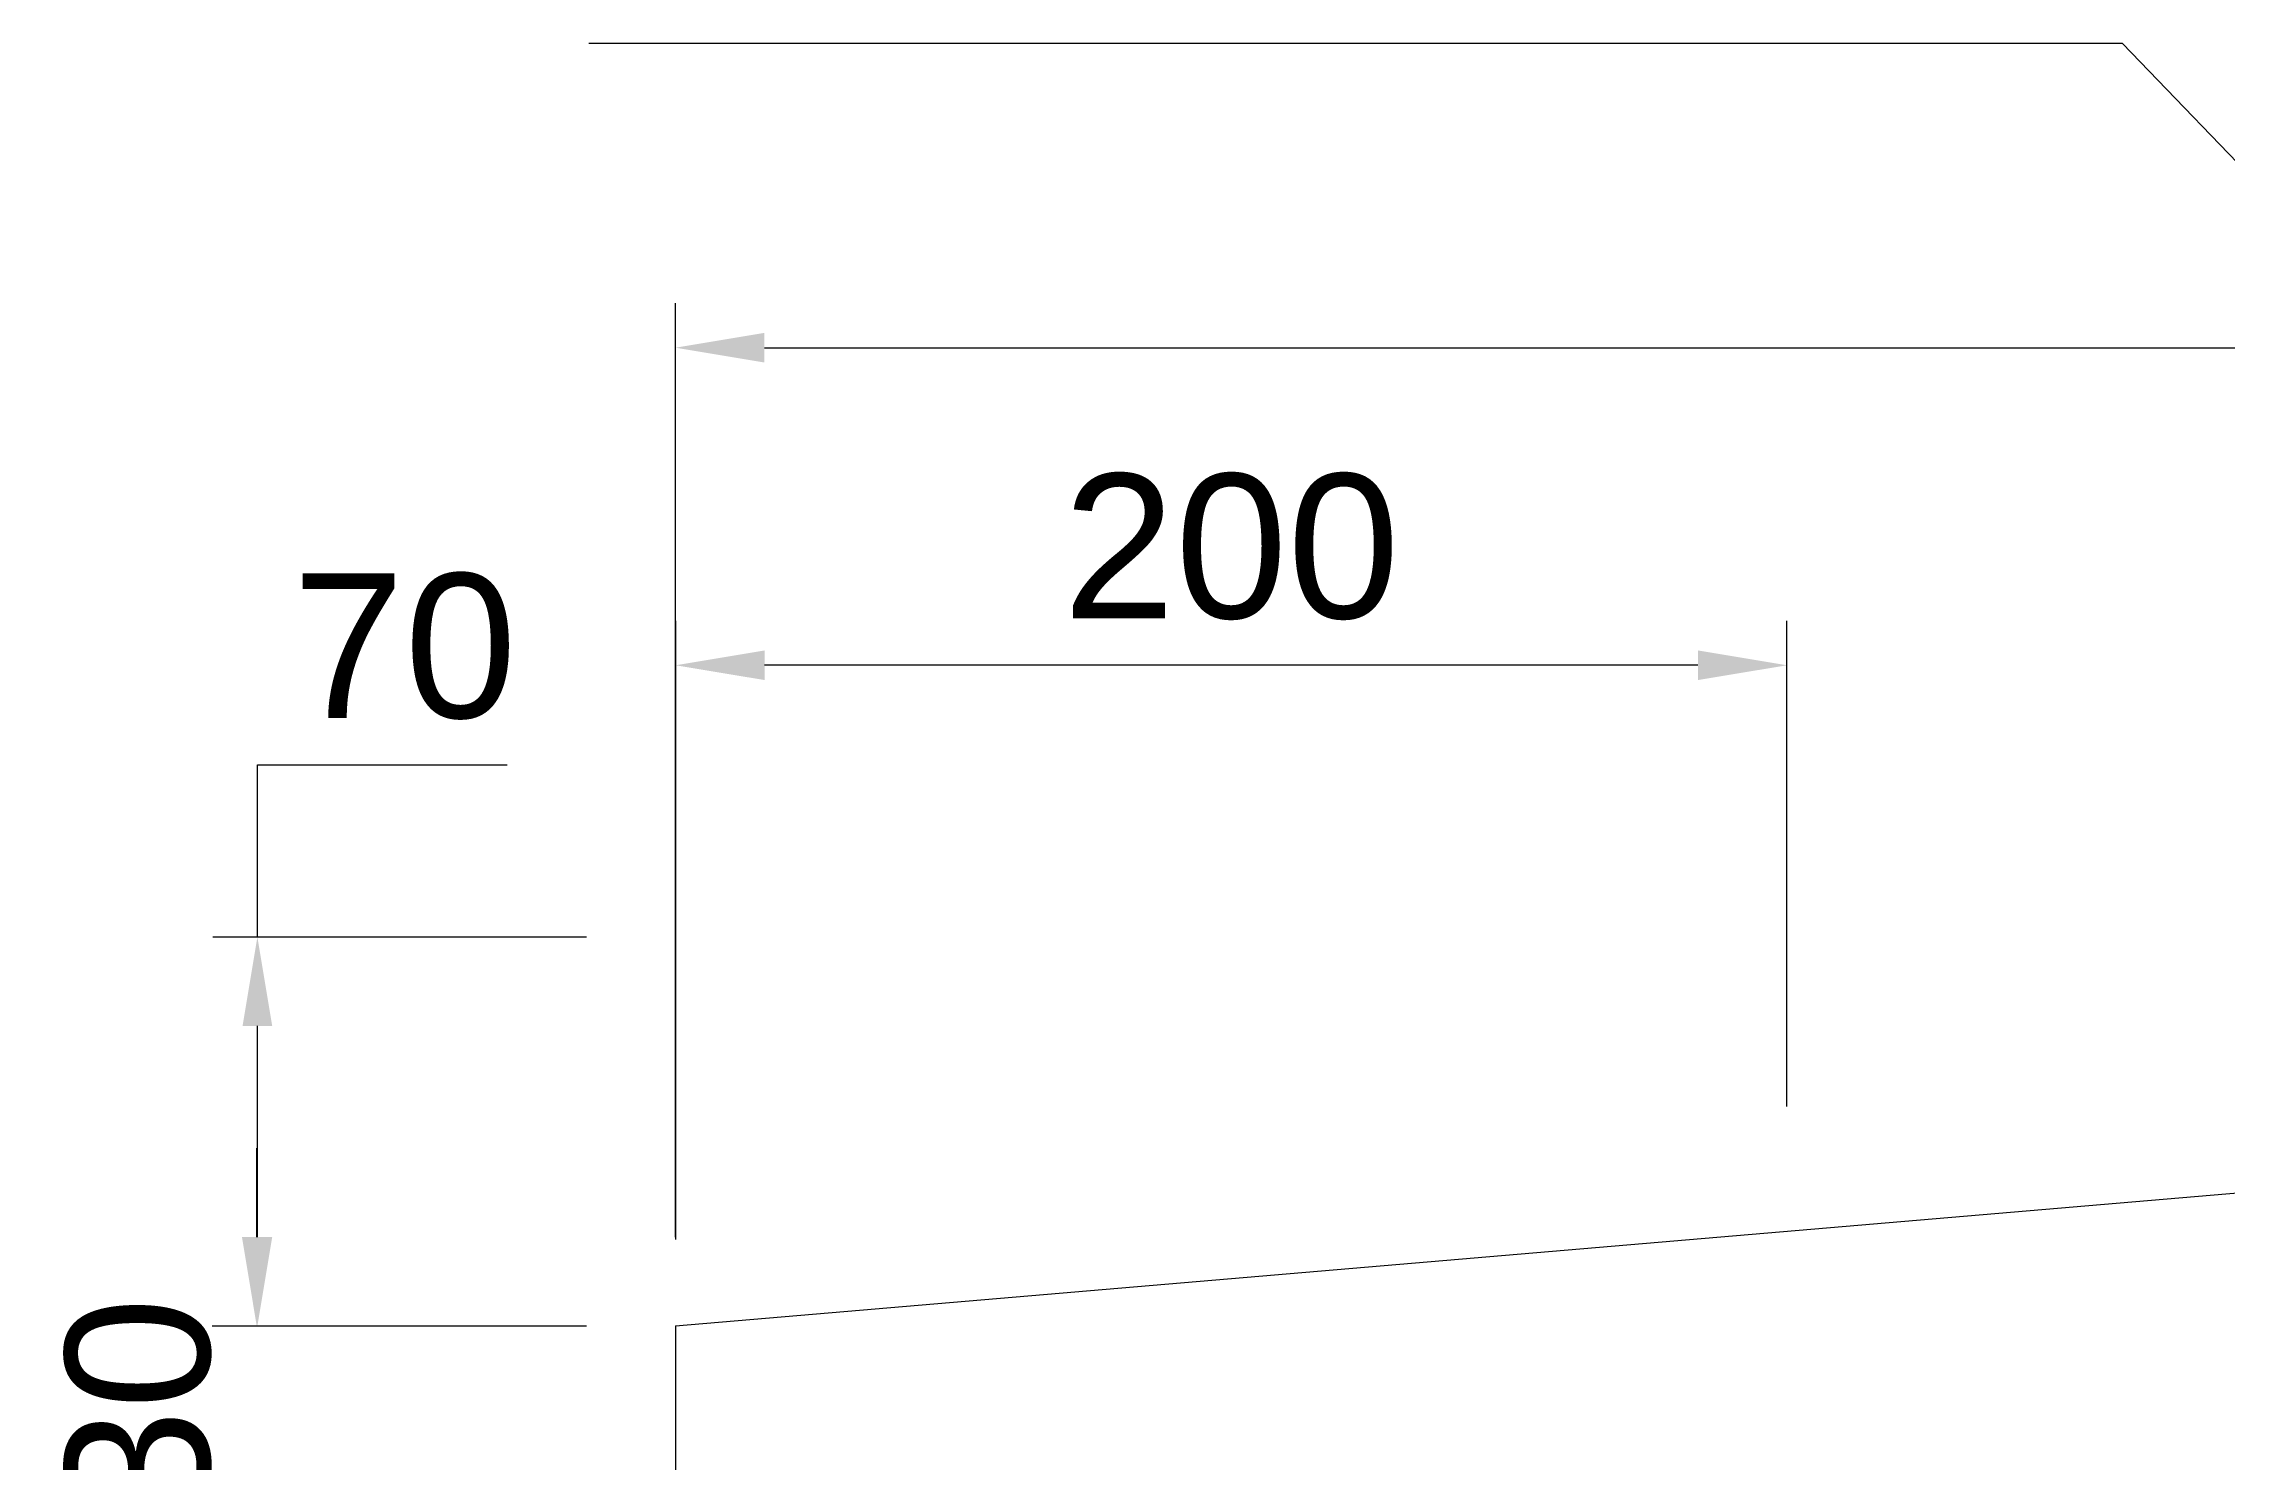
# Model space of a CAD drawing. Header units: millimetres. Extents: x 330554 to 656471, y 11007 to 130943.
# Drawn here: x 460939 to 461921, y 104565 to 105203 of the extents above; entities that cross this region are included whole.
import ezdxf

# ---------------------------------------------------------------- set-up
doc = ezdxf.new("R2010")
doc.units = ezdxf.units.MM
doc.header["$LTSCALE"] = 6
doc.layers.add('kich thuoc', color=9, linetype='Continuous', lineweight=13)
doc.layers.add('Ttext ghi chu', color=21, linetype='Continuous', lineweight=13)
doc.styles.add('kich thuoc', font='arial.ttf', dxfattribs={"height": 120})
doc.styles.add('kt2', font='arial.ttf', dxfattribs={"height": 65})
doc.dimstyles.new('TL 0.4', dxfattribs={"dimscale": 20, "dimtxt": 0.18, "dimasz": 2, "dimexe": 1, "dimexo": 2, "dimgap": 1, "dimtad": 1, "dimtoh": 1, "dimdec": 0, "dimlfac": 0.4, "dimzin": 0, "dimdsep": 46, "dimtxsty": 'kt2', "dimcen": 2, "dimclrd": 256, "dimclre": 256, "dimclrt": 2, "dimadec": 0, "dimazin": 0, "dimtfac": 1, "dimtdec": 0, "dimtofl": 0, "dimtmove": 0, "dimatfit": 3, "dimfxl": 1, "dimtolj": 1, "dimtzin": 0, "dimarcsym": 0})
doc.dimstyles.new('TL 5-1', dxfattribs={"dimscale": 20, "dimtxt": 70, "dimasz": 2, "dimexe": 1, "dimexo": 2, "dimgap": 1, "dimtad": 1, "dimtoh": 1, "dimdec": 0, "dimlfac": 0.2, "dimzin": 0, "dimdsep": 46, "dimtxsty": 'kich thuoc', "dimcen": 2, "dimclrd": 256, "dimclre": 256, "dimclrt": 2, "dimadec": 0, "dimazin": 0, "dimtfac": 1, "dimtdec": 0, "dimtofl": 0, "dimtmove": 0, "dimatfit": 3, "dimfxl": 1, "dimtolj": 1, "dimtzin": 0, "dimarcsym": 0})

# ---------------------------------------------------------------- blocks, each defined once
blk = doc.blocks.new('*D222')
at = {"layer": 'Defpoints', "color": 0, "linetype": 'ByBlock', "ltscale": 0.2, "transparency": 16777216}
for p in [(463661.14, 105065.85), (463661.14, 104638.2), (461223.64, 104625.7)]:
    blk.add_point(p, dxfattribs=at)
at = {"layer": 'kich thuoc', "linetype": 'ByBlock', "lineweight": -2, "ltscale": 0.2, "transparency": 16777216}
for p, q in [((461223.64, 104665.7), (461223.64, 105085.85)), ((463661.14, 104678.2), (463661.14, 105085.85)), ((461263.64, 105065.85), (463621.14, 105065.85))]:
    blk.add_line(p, q, dxfattribs=at)
at = {"layer": 'kich thuoc', "linetype": 'ByBlock', "ltscale": 0.2, "transparency": 16777216}
for points in [[(461263.64, 105072.52), (461263.64, 105059.18), (461223.64, 105065.85)], [(463621.14, 105072.52), (463621.14, 105059.18), (463661.14, 105065.85)]]:
    blk.add_solid(points, dxfattribs=at)
at = {"layer": 'kich thuoc', "color": 2, "linetype": 'ByBlock', "lineweight": 5, "ltscale": 0.2, "transparency": 16777216, "insert": (462442.39, 105119.04), "char_height": 65, "attachment_point": 5, "style": 'kt2'}
blk.add_mtext('\\A1;975', dxfattribs=at)
blk = doc.blocks.new('*D195')
at = {"layer": 'Defpoints', "color": 0, "linetype": 'ByBlock', "ltscale": 0.2, "transparency": 16777216}
for p in [(461223.76, 104922.97), (461723.64, 104684.52), (461223.76, 104624.68)]:
    blk.add_point(p, dxfattribs=at)
at = {"layer": 'kich thuoc', "linetype": 'ByBlock', "lineweight": -2, "ltscale": 0.2, "transparency": 16777216}
for p, q in [((461223.76, 104664.68), (461223.76, 104942.97)), ((461723.64, 104724.52), (461723.64, 104942.97)), ((461683.64, 104922.97), (461263.76, 104922.97))]:
    blk.add_line(p, q, dxfattribs=at)
at = {"layer": 'kich thuoc', "linetype": 'ByBlock', "ltscale": 0.2, "transparency": 16777216}
for points in [[(461263.76, 104929.64), (461263.76, 104916.31), (461223.76, 104922.97)], [(461683.64, 104929.64), (461683.64, 104916.31), (461723.64, 104922.97)]]:
    blk.add_solid(points, dxfattribs=at)
at = {"layer": 'kich thuoc', "color": 2, "linetype": 'ByBlock', "lineweight": 5, "ltscale": 0.2, "transparency": 16777216, "insert": (461473.7, 104976.16), "char_height": 65, "attachment_point": 5, "style": 'kt2'}
blk.add_mtext('\\A1;200', dxfattribs=at)
blk = doc.blocks.new('*D236')
at = {"layer": 'Defpoints', "color": 0, "linetype": 'ByBlock', "ltscale": 0.2, "transparency": 16777216}
for p in [(461223.64, 104625.7), (461035.29, 104550.7), (461223.64, 104550.7)]:
    blk.add_point(p, dxfattribs=at)
at = {"layer": 'kich thuoc', "linetype": 'ByBlock', "lineweight": -2, "ltscale": 0.2, "transparency": 16777216}
for p, q in [((461035.29, 104665.7), (461035.29, 104705.7)), ((461183.64, 104625.7), (461015.29, 104625.7)), ((461183.64, 104550.7), (461015.29, 104550.7)), ((461035.29, 104510.7), (461035.29, 104470.7))]:
    blk.add_line(p, q, dxfattribs=at)
at = {"layer": 'kich thuoc', "linetype": 'ByBlock', "ltscale": 0.2, "transparency": 16777216}
for points in [[(461028.63, 104665.7), (461041.96, 104665.7), (461035.29, 104625.7)], [(461028.63, 104510.7), (461041.96, 104510.7), (461035.29, 104550.7)]]:
    blk.add_solid(points, dxfattribs=at)
at = {"layer": 'kich thuoc', "color": 2, "linetype": 'ByBlock', "lineweight": 5, "ltscale": 0.2, "transparency": 16777216, "insert": (460982.08, 104588.2), "char_height": 65, "attachment_point": 5, "rotation": 90, "style": 'kt2'}
blk.add_mtext('\\A1;30', dxfattribs=at)
blk = doc.blocks.new('*D202')
at = {"layer": 'Defpoints', "color": 0, "linetype": 'ByBlock', "ltscale": 0.2, "transparency": 16777216}
for p in [(461035.58, 104800.7), (461223.64, 104800.7), (461223.64, 104625.7)]:
    blk.add_point(p, dxfattribs=at)
at = {"layer": 'kich thuoc', "linetype": 'ByBlock', "lineweight": -2, "ltscale": 0.2, "transparency": 16777216}
for p, q in [((461035.58, 104800.7), (461035.58, 104878.14)), ((461035.58, 104878.14), (461147.94, 104878.14)), ((461183.64, 104800.7), (461015.58, 104800.7)), ((461035.58, 104665.7), (461035.58, 104760.7)), ((461183.64, 104625.7), (461015.58, 104625.7))]:
    blk.add_line(p, q, dxfattribs=at)
at = {"layer": 'kich thuoc', "linetype": 'ByBlock', "ltscale": 0.2, "transparency": 16777216}
for points in [[(461028.91, 104760.7), (461042.25, 104760.7), (461035.58, 104800.7)], [(461028.91, 104665.7), (461042.25, 104665.7), (461035.58, 104625.7)]]:
    blk.add_solid(points, dxfattribs=at)
at = {"layer": 'kich thuoc', "color": 2, "linetype": 'ByBlock', "lineweight": 5, "ltscale": 0.2, "transparency": 16777216, "insert": (461101.76, 104931.33), "char_height": 65, "attachment_point": 5, "style": 'kt2'}
blk.add_mtext('\\A1;70', dxfattribs=at)

msp = doc.modelspace()

# ---------------------------------------------------------------- linework, layer by layer
msp.add_line((461223.644, 104625.701), (463273.644, 104800.701))
msp.add_lwpolyline([(461223.644, 104625.701), (461223.644, 104550.701), (463661.144, 104550.701), (463661.144, 104638.201)])

# ---------------------------------------------------------------- dimensions: what is measured, and where the dimension line sits
at = {"layer": 'kich thuoc', "linetype": 'ByBlock', "lineweight": 5, "ltscale": 0.2}
for base, p1, p2, picture, middle in [((463661.144, 105065.851), (461223.644, 104625.701), (463661.144, 104638.201), '*D222', (462442.394, 105119.039)), ((461223.764, 104922.972), (461723.644, 104684.524), (461223.764, 104624.677), '*D195', (461473.704, 104976.159))]:
    dim = msp.add_linear_dim(base=base, p1=p1, p2=p2, dimstyle='TL 0.4', dxfattribs=at)
    dim.commit()
    dim.dimension.update_dxf_attribs({"geometry": picture, "text_midpoint": middle})
for base, p2, picture, middle in [((461035.58, 104800.701), (461223.644, 104800.701), '*D202', (461101.759, 104878.143)), ((461035.292, 104550.701), (461223.644, 104550.701), '*D236', (461035.292, 104588.201))]:
    dim = msp.add_linear_dim(base=base, p1=(461223.644, 104625.701), p2=p2, angle=90, dimstyle='TL 0.4', dxfattribs=at)
    dim.commit()
    dim.dimension.update_dxf_attribs({"geometry": picture, "text_midpoint": middle, "dimtype": 160})

# ---------------------------------------------------------------- leaders
at = {"layer": 'Ttext ghi chu'}
msp.add_leader([(462664.904, 104381.95), (461874.669, 105202.644), (461184.669, 105202.644)], dimstyle='TL 5-1', override={"dimtad": 0}, dxfattribs=at)

doc.saveas('drawing.dxf')
